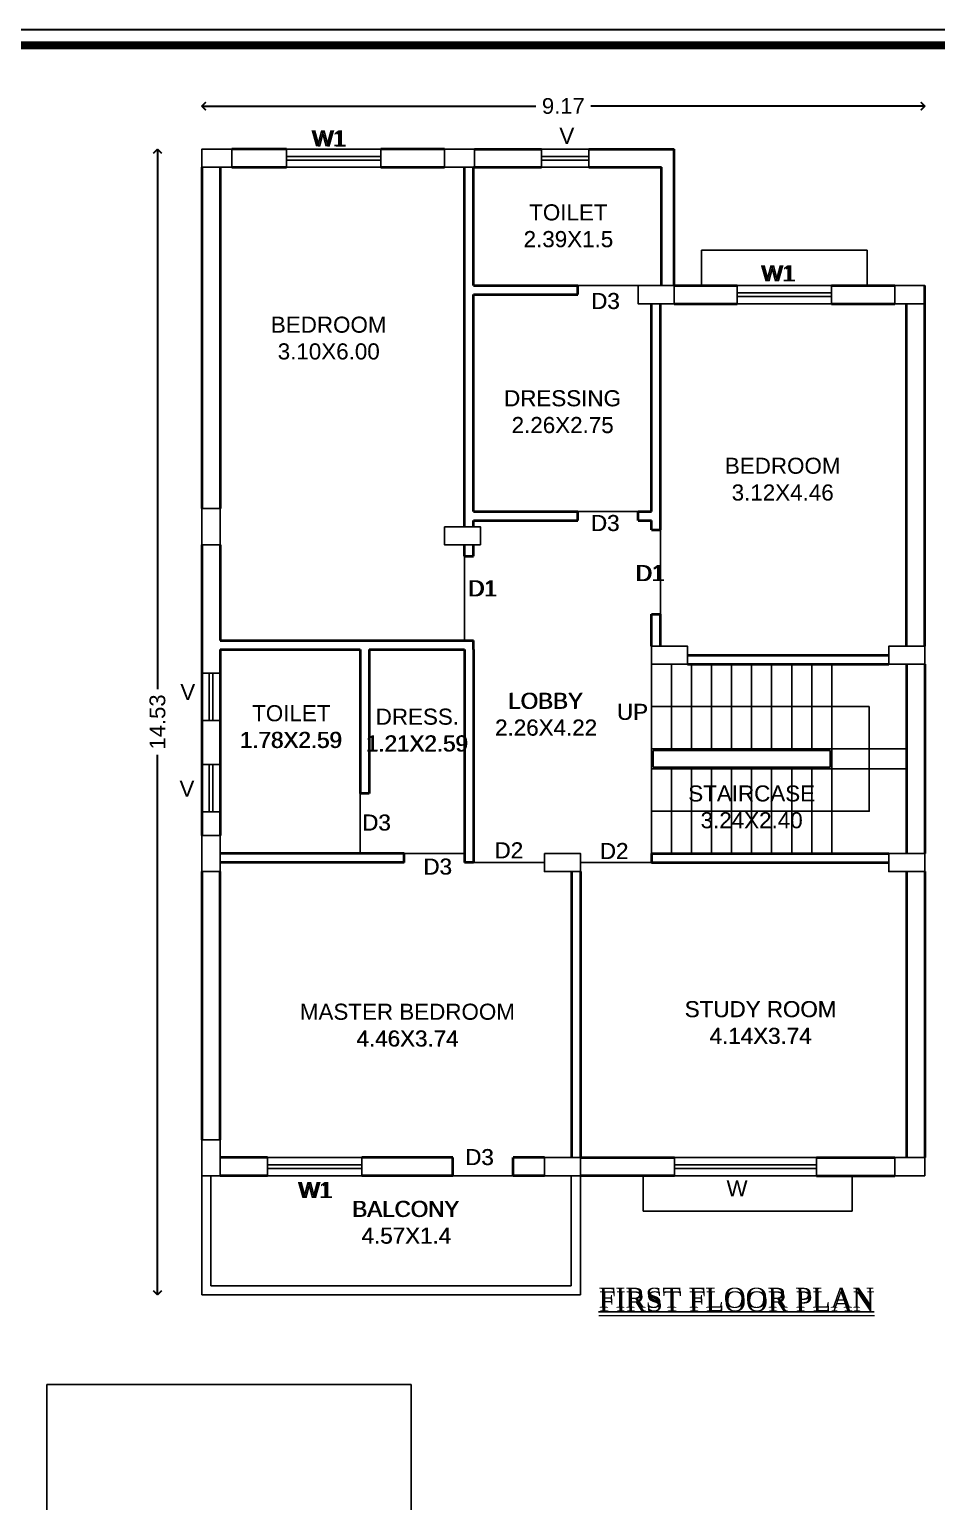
# Model space of a CAD drawing. Header units: metres. Extents: x -9383.9 to -9324.5, y 28762.6 to 28804.7.
# Drawn here: x -9357.47 to -9345.96, y 28786 to 28804.66 of the extents above; entities that cross this region are included whole.
import ezdxf

# ---------------------------------------------------------------- set-up
doc = ezdxf.new("R2010")
doc.units = ezdxf.units.M
doc.header["$PDMODE"] = 34
doc.header["$PDSIZE"] = -15
doc.linetypes.add('CONTINULUS', pattern=[0])
doc.linetypes.add('DASHED', pattern=[0])
for name, color, linetype, lineweight in [('BUA TOTAL', 3, 'Continuous', 30), ('Chajja', 23, 'DASHED', 9), ('column', 1, 'Continuous', 25), ('FORMAT LINE', 7, 'Continuous', 25), ('PLAN', 7, 'Continuous', 40), ('RM TXT', 7, 'Continuous', 20), ('STAIRS', 35, 'Continuous', 13), ('TEXT', 7, 'Continuous', 20), ('TEXT-D-W', 3, 'Continuous', 20), ('win', 5, 'Continuous', 13)]:
    doc.layers.add(name, color=color, linetype=linetype, lineweight=lineweight)
doc.layers.add('SITE_PLAN', color=7, linetype='Continuous')
doc.styles.add('Arial', font='arial.ttf', dxfattribs={"height": 0.2})
doc.styles.add('MtXpl_Times_New_Roma', font='times.ttf')
doc.styles.get("Standard").update_dxf_attribs({"font": 'arial.ttf', "height": 0.25})
doc.styles.add('STYLE1', font='arial.ttf', dxfattribs={"height": 0.3})
doc.styles.add('style2', font='arial.ttf', dxfattribs={"height": 0.3})
doc.dimstyles.new('Copy of Standard', dxfattribs={"dimtxt": 9, "dimasz": 2, "dimexe": 0.125, "dimexo": 0.125, "dimgap": 0, "dimtad": 0, "dimtoh": 1, "dimdec": 0, "dimlfac": -1, "dimzin": 0, "dimdsep": 46, "dimlunit": 4, "dimtxsty": 'Arial', "dimblk": 'OBLIQUE', "dimcen": 10, "dimse1": 1, "dimse2": 1, "dimclrd": 54, "dimclre": 252, "dimclrt": 256, "dimadec": 8, "dimazin": 0, "dimtfac": 1, "dimtdec": 0, "dimtofl": 0, "dimtmove": 1, "dimatfit": 3, "dimldrblk": 'OPEN90', "dimfxl": 0.125, "dimtolj": 1, "dimtzin": 0, "dimlwd": 0, "dimlwe": -1, "dimarcsym": 0})
doc.dimstyles.new('INT DIM', dxfattribs={"dimtxt": 0.3, "dimasz": 0.1, "dimexe": 0.18, "dimexo": 0.0625, "dimgap": 0.09, "dimtad": 0, "dimzin": 0, "dimdsep": 46, "dimtxsty": 'style2', "dimblk": 'OPEN90', "dimcen": 0.09, "dimse1": 1, "dimse2": 1, "dimclrd": 250, "dimclrt": 256, "dimadec": 0, "dimazin": 0, "dimtfac": 1, "dimtofl": 0, "dimtmove": 0, "dimatfit": 3, "dimfxl": 0.18, "dimtolj": 1, "dimtzin": 0, "dimlwd": -1, "dimarcsym": 0})

# ---------------------------------------------------------------- blocks, each defined once
blk = doc.blocks.new('_Oblique')
at = {"color": 0, "linetype": 'ByBlock', "lineweight": -2}
blk.add_line((-0.5, -0.5), (0.5, 0.5), dxfattribs=at)
blk = doc.blocks.new('_Open90')
at = {"layer": 'PLAN', "color": 0, "lineweight": -2}
for p, q in [((-0.5, 0.5), (0, 0)), ((0, 0), (-1, 0)), ((0, 0), (-0.5, -0.5))]:
    blk.add_line(p, q, dxfattribs=at)
blk = doc.blocks.new('*D11')
at = {"layer": 'BUA TOTAL', "color": 250, "ltscale": 0.05, "transparency": 16777216}
for p, q in [((-9355.842, 28803.044), (-9355.842, 28796.299)), ((-9355.842, 28788.718), (-9355.842, 28795.463))]:
    blk.add_line(p, q, dxfattribs=at)
at = {"layer": 'Defpoints', "color": 0, "linetype": 'CONTINULUS', "ltscale": 0.05, "transparency": 16777216}
for p in [(-9355.842, 28803.144), (-9355.279, 28803.144), (-9355.279, 28788.618)]:
    blk.add_point(p, dxfattribs=at)
at = {"layer": 'BUA TOTAL', "color": 250, "linetype": 'CONTINULUS', "ltscale": 0.05, "transparency": 16777216, "xscale": 0.1, "yscale": 0.1, "zscale": 0.1}
for p, rotation in [((-9355.842, 28803.144), 90), ((-9355.842, 28788.618), 270)]:
    blk.add_blockref('_Open90', p, dxfattribs=dict(at, rotation=rotation))
at = {"layer": 'BUA TOTAL', "linetype": 'CONTINULUS', "ltscale": 0.05, "transparency": 16777216, "insert": (-9355.842, 28795.881), "char_height": 0.2, "attachment_point": 5, "rotation": 90, "style": 'Arial', "bg_fill": 3, "box_fill_scale": 1.1, "bg_fill_color": 256, "bg_fill_true_color": 13158600, "bg_fill_transparency": 0}
blk.add_mtext('\\A1;14.53', dxfattribs=at)
blk = doc.blocks.new('*D12')
at = {"layer": 'BUA TOTAL', "color": 250, "ltscale": 0.05, "transparency": 16777216}
for p, q in [((-9355.179, 28803.69), (-9351.045, 28803.69)), ((-9346.211, 28803.69), (-9350.345, 28803.69))]:
    blk.add_line(p, q, dxfattribs=at)
at = {"layer": 'Defpoints', "color": 0, "linetype": 'CONTINULUS', "ltscale": 0.05, "transparency": 16777216}
for p in [(-9346.111, 28803.69), (-9355.279, 28803.144), (-9346.111, 28801.414)]:
    blk.add_point(p, dxfattribs=at)
at = {"layer": 'BUA TOTAL', "color": 250, "linetype": 'CONTINULUS', "ltscale": 0.05, "transparency": 16777216, "xscale": 0.1, "yscale": 0.1, "zscale": 0.1, "rotation": 180}
blk.add_blockref('_Open90', (-9355.279, 28803.69), dxfattribs=at)
at = {"layer": 'BUA TOTAL', "color": 250, "linetype": 'CONTINULUS', "ltscale": 0.05, "transparency": 16777216, "xscale": 0.1, "yscale": 0.1, "zscale": 0.1}
blk.add_blockref('_Open90', (-9346.111, 28803.69), dxfattribs=at)
at = {"layer": 'BUA TOTAL', "linetype": 'CONTINULUS', "ltscale": 0.05, "transparency": 16777216, "insert": (-9350.695, 28803.69), "char_height": 0.2, "attachment_point": 5, "style": 'Arial', "bg_fill": 3, "box_fill_scale": 1.1, "bg_fill_color": 256, "bg_fill_true_color": 13158600, "bg_fill_transparency": 0}
blk.add_mtext('\\A1;9.17', dxfattribs=at)

msp = doc.modelspace()

# ---------------------------------------------------------------- linework, layer by layer
at = {"linetype": 'CONTINULUS', "ltscale": 0.05}
for p, q in [((-9352.623, 28787.483), (-9357.245, 28787.483)), ((-9357.245, 28787.483), (-9357.245, 28785.782)), ((-9352.623, 28785.782), (-9352.623, 28787.483))]:
    msp.add_line(p, q, dxfattribs=at)
at = {"layer": 'Chajja', "linetype": 'CONTINULUS', "ltscale": 0.05}
for points in [[(-9348.942, 28801.414), (-9348.942, 28801.864), (-9346.842, 28801.864), (-9346.842, 28801.414)], [(-9349.684, 28790.128), (-9349.684, 28789.678), (-9347.034, 28789.678), (-9347.034, 28790.128)]]:
    msp.add_lwpolyline(points, dxfattribs=at)
at = {"layer": 'column', "linetype": 'CONTINULUS', "ltscale": 0.05}
for points in [[(-9355.279, 28802.914), (-9354.898, 28802.914), (-9354.898, 28803.144), (-9355.279, 28803.144)], [(-9352.203, 28803.144), (-9351.822, 28803.144), (-9351.822, 28802.914), (-9352.203, 28802.914)], [(-9349.748, 28801.414), (-9349.291, 28801.414), (-9349.291, 28801.184), (-9349.748, 28801.184)], [(-9346.111, 28801.414), (-9346.492, 28801.414), (-9346.492, 28801.184), (-9346.111, 28801.184)], [(-9355.279, 28798.586), (-9355.049, 28798.586), (-9355.049, 28798.129), (-9355.279, 28798.129)], [(-9352.203, 28798.357), (-9351.746, 28798.357), (-9351.746, 28798.129), (-9352.203, 28798.129)], [(-9349.577, 28796.841), (-9349.12, 28796.841), (-9349.12, 28796.613), (-9349.577, 28796.613)], [(-9346.111, 28796.841), (-9346.568, 28796.841), (-9346.568, 28796.613), (-9346.111, 28796.613)], [(-9355.279, 28794.441), (-9355.049, 28794.441), (-9355.049, 28793.984), (-9355.279, 28793.984)], [(-9350.935, 28794.214), (-9350.478, 28794.214), (-9350.478, 28793.984), (-9350.935, 28793.984)], [(-9346.111, 28794.213), (-9346.568, 28794.213), (-9346.568, 28793.984), (-9346.111, 28793.984)], [(-9355.049, 28790.128), (-9355.279, 28790.128), (-9355.279, 28790.585), (-9355.049, 28790.585)], [(-9350.935, 28790.358), (-9350.478, 28790.358), (-9350.478, 28790.128), (-9350.935, 28790.128)], [(-9346.492, 28790.358), (-9346.111, 28790.358), (-9346.111, 28790.128), (-9346.492, 28790.128)]]:
    msp.add_lwpolyline(points, close=True, dxfattribs=at)
at = {"layer": 'PLAN', "linetype": 'CONTINULUS', "ltscale": 0.05}
for p, q in [((-9354.208, 28803.144), (-9354.898, 28803.144)), ((-9352.203, 28803.144), (-9353.008, 28803.144)), ((-9351.822, 28803.144), (-9350.97, 28803.144)), ((-9350.37, 28803.144), (-9349.291, 28803.144)), ((-9349.291, 28801.414), (-9349.291, 28803.144)), ((-9355.279, 28802.914), (-9355.279, 28798.586)), ((-9355.049, 28802.914), (-9355.049, 28798.586)), ((-9351.95, 28798.357), (-9351.95, 28802.914)), ((-9351.835, 28802.914), (-9350.97, 28802.914)), ((-9351.835, 28801.414), (-9351.835, 28802.914)), ((-9350.37, 28802.914), (-9349.449, 28802.914)), ((-9349.449, 28801.414), (-9349.449, 28802.914)), ((-9351.835, 28801.414), (-9350.51, 28801.414)), ((-9351.835, 28798.549), (-9351.835, 28801.299)), ((-9351.835, 28801.299), (-9350.51, 28801.299)), ((-9350.51, 28801.299), (-9350.51, 28801.414)), ((-9349.291, 28801.414), (-9348.492, 28801.414)), ((-9347.292, 28801.414), (-9346.492, 28801.414)), ((-9346.111, 28796.841), (-9346.111, 28801.414)), ((-9349.577, 28798.549), (-9349.577, 28801.184)), ((-9349.462, 28798.319), (-9349.462, 28801.184)), ((-9349.291, 28801.184), (-9348.492, 28801.184)), ((-9347.292, 28801.184), (-9346.492, 28801.184)), ((-9346.341, 28796.841), (-9346.341, 28801.184)), ((-9351.835, 28798.549), (-9350.51, 28798.549)), ((-9350.51, 28798.434), (-9350.51, 28798.549)), ((-9349.748, 28798.434), (-9349.748, 28798.549)), ((-9349.748, 28798.549), (-9349.577, 28798.549)), ((-9351.835, 28798.434), (-9350.51, 28798.434)), ((-9351.835, 28798.357), (-9351.835, 28798.434)), ((-9349.748, 28798.434), (-9349.577, 28798.434)), ((-9349.577, 28798.319), (-9349.577, 28798.434)), ((-9349.577, 28798.319), (-9349.462, 28798.319)), ((-9355.279, 28798.129), (-9355.279, 28794.441)), ((-9355.049, 28798.129), (-9355.049, 28796.914)), ((-9351.95, 28797.984), (-9351.95, 28798.129)), ((-9351.835, 28797.984), (-9351.835, 28798.129)), ((-9351.95, 28797.984), (-9351.835, 28797.984)), ((-9349.577, 28796.841), (-9349.577, 28797.249)), ((-9349.577, 28797.249), (-9349.462, 28797.249)), ((-9349.462, 28796.841), (-9349.462, 28797.249)), ((-9355.049, 28796.914), (-9351.835, 28796.914)), ((-9351.835, 28796.799), (-9351.835, 28796.914)), ((-9355.049, 28796.799), (-9353.271, 28796.799)), ((-9355.049, 28796.799), (-9355.049, 28794.441)), ((-9353.271, 28796.799), (-9353.271, 28794.975)), ((-9353.156, 28796.799), (-9353.156, 28794.975)), ((-9353.156, 28796.799), (-9351.95, 28796.799)), ((-9351.95, 28796.799), (-9351.95, 28794.098)), ((-9351.835, 28796.799), (-9351.835, 28794.098)), ((-9349.12, 28796.728), (-9346.568, 28796.728)), ((-9349.12, 28796.613), (-9346.568, 28796.613)), ((-9346.341, 28796.613), (-9346.341, 28794.213)), ((-9346.111, 28796.613), (-9346.111, 28794.213)), ((-9353.156, 28794.975), (-9353.271, 28794.975)), ((-9352.712, 28794.213), (-9355.049, 28794.213)), ((-9352.712, 28794.098), (-9352.712, 28794.213)), ((-9349.577, 28794.213), (-9346.568, 28794.213)), ((-9349.577, 28794.213), (-9349.577, 28794.098)), ((-9352.712, 28794.098), (-9355.049, 28794.098)), ((-9351.835, 28794.098), (-9351.95, 28794.098)), ((-9349.577, 28794.098), (-9346.568, 28794.098)), ((-9355.279, 28793.984), (-9355.279, 28790.585)), ((-9355.049, 28790.585), (-9355.049, 28793.984)), ((-9350.593, 28793.984), (-9350.593, 28790.358)), ((-9350.478, 28793.984), (-9350.478, 28790.358)), ((-9346.341, 28793.984), (-9346.341, 28790.358)), ((-9346.111, 28793.984), (-9346.111, 28790.358)), ((-9354.449, 28790.358), (-9355.049, 28790.358)), ((-9352.095, 28790.358), (-9353.249, 28790.358)), ((-9352.095, 28790.128), (-9352.095, 28790.358)), ((-9350.935, 28790.358), (-9351.333, 28790.358)), ((-9351.333, 28790.128), (-9351.333, 28790.358)), ((-9350.478, 28790.358), (-9349.284, 28790.358)), ((-9347.484, 28790.358), (-9346.492, 28790.358)), ((-9354.449, 28790.128), (-9355.049, 28790.128)), ((-9352.095, 28790.128), (-9353.249, 28790.128)), ((-9350.935, 28790.128), (-9351.333, 28790.128)), ((-9349.284, 28790.128), (-9350.478, 28790.128)), ((-9347.484, 28790.128), (-9346.492, 28790.128))]:
    msp.add_line(p, q, dxfattribs=at)
for points in [[(-9354.898, 28802.914), (-9354.208, 28802.914)], [(-9353.008, 28802.914), (-9352.203, 28802.914)]]:
    msp.add_lwpolyline(points, dxfattribs=at)
at = {"layer": 'SITE_PLAN', "ltscale": 0.05}
for p, q in [((-9383.883, 28804.661), (-9324.483, 28804.661)), ((-9355.179, 28803.69), (-9351.045, 28803.69)), ((-9346.211, 28803.69), (-9350.345, 28803.69)), ((-9355.842, 28803.044), (-9355.842, 28796.299)), ((-9354.898, 28803.144), (-9355.279, 28803.144)), ((-9355.279, 28803.144), (-9355.279, 28802.914)), ((-9354.208, 28803.144), (-9354.898, 28803.144)), ((-9354.898, 28802.914), (-9354.898, 28803.144)), ((-9354.208, 28802.914), (-9354.208, 28803.144)), ((-9354.208, 28803.144), (-9353.008, 28803.144)), ((-9354.208, 28803.052), (-9353.008, 28803.052)), ((-9354.208, 28803.006), (-9353.008, 28803.006)), ((-9352.203, 28803.144), (-9353.008, 28803.144)), ((-9353.008, 28802.914), (-9353.008, 28803.144)), ((-9352.203, 28803.144), (-9351.822, 28803.144)), ((-9352.203, 28802.914), (-9352.203, 28803.144)), ((-9351.822, 28803.144), (-9350.97, 28803.144)), ((-9351.822, 28803.144), (-9351.822, 28802.914)), ((-9350.97, 28803.144), (-9350.37, 28803.144)), ((-9350.97, 28802.914), (-9350.97, 28803.144)), ((-9350.97, 28803.052), (-9350.37, 28803.052)), ((-9350.97, 28803.006), (-9350.37, 28803.006)), ((-9350.37, 28803.144), (-9349.291, 28803.144)), ((-9350.37, 28802.914), (-9350.37, 28803.144)), ((-9349.291, 28801.414), (-9349.291, 28803.144)), ((-9355.279, 28802.914), (-9355.279, 28798.586)), ((-9355.279, 28802.914), (-9354.898, 28802.914)), ((-9355.049, 28802.914), (-9355.049, 28798.586)), ((-9354.898, 28802.914), (-9354.208, 28802.914)), ((-9354.208, 28802.914), (-9353.008, 28802.914)), ((-9353.008, 28802.914), (-9352.203, 28802.914)), ((-9351.822, 28802.914), (-9352.203, 28802.914)), ((-9351.95, 28798.357), (-9351.95, 28802.914)), ((-9351.835, 28801.414), (-9351.835, 28802.914)), ((-9351.835, 28802.914), (-9350.97, 28802.914)), ((-9350.97, 28802.914), (-9350.37, 28802.914)), ((-9350.37, 28802.914), (-9349.449, 28802.914)), ((-9349.449, 28801.414), (-9349.449, 28802.914)), ((-9348.942, 28801.414), (-9348.942, 28801.864)), ((-9348.942, 28801.864), (-9346.842, 28801.864)), ((-9346.842, 28801.864), (-9346.842, 28801.414)), ((-9351.835, 28801.414), (-9350.51, 28801.414)), ((-9351.835, 28798.549), (-9351.835, 28801.299)), ((-9351.835, 28801.299), (-9350.51, 28801.299)), ((-9350.51, 28801.299), (-9350.51, 28801.414)), ((-9349.748, 28801.414), (-9349.291, 28801.414)), ((-9349.748, 28801.184), (-9349.748, 28801.414)), ((-9349.291, 28801.414), (-9348.492, 28801.414)), ((-9349.291, 28801.414), (-9349.291, 28801.184)), ((-9348.492, 28801.414), (-9347.292, 28801.414)), ((-9348.492, 28801.184), (-9348.492, 28801.414)), ((-9348.492, 28801.322), (-9347.292, 28801.322)), ((-9347.292, 28801.184), (-9347.292, 28801.414)), ((-9347.292, 28801.414), (-9346.492, 28801.414)), ((-9346.111, 28801.414), (-9346.492, 28801.414)), ((-9346.492, 28801.414), (-9346.492, 28801.184)), ((-9346.111, 28796.841), (-9346.111, 28801.414)), ((-9346.111, 28801.184), (-9346.111, 28801.414)), ((-9349.291, 28801.184), (-9349.748, 28801.184)), ((-9349.577, 28798.549), (-9349.577, 28801.184)), ((-9349.462, 28798.319), (-9349.462, 28801.184)), ((-9349.291, 28801.184), (-9348.492, 28801.184)), ((-9348.492, 28801.276), (-9347.292, 28801.276)), ((-9348.492, 28801.184), (-9347.292, 28801.184)), ((-9347.292, 28801.184), (-9346.492, 28801.184)), ((-9346.492, 28801.184), (-9346.111, 28801.184)), ((-9346.341, 28796.841), (-9346.341, 28801.184)), ((-9355.279, 28798.586), (-9355.049, 28798.586)), ((-9355.279, 28798.129), (-9355.279, 28798.586)), ((-9355.049, 28798.586), (-9355.049, 28798.129)), ((-9351.835, 28798.549), (-9350.51, 28798.549)), ((-9350.51, 28798.434), (-9350.51, 28798.549)), ((-9349.748, 28798.549), (-9349.577, 28798.549)), ((-9349.748, 28798.434), (-9349.748, 28798.549)), ((-9352.203, 28798.357), (-9351.746, 28798.357)), ((-9352.203, 28798.129), (-9352.203, 28798.357)), ((-9351.835, 28798.357), (-9351.835, 28798.434)), ((-9351.835, 28798.434), (-9350.51, 28798.434)), ((-9351.746, 28798.357), (-9351.746, 28798.129)), ((-9349.748, 28798.434), (-9349.577, 28798.434)), ((-9349.577, 28798.319), (-9349.577, 28798.434)), ((-9349.577, 28798.319), (-9349.462, 28798.319)), ((-9349.462, 28797.249), (-9349.462, 28798.319)), ((-9355.279, 28798.129), (-9355.279, 28794.441)), ((-9355.049, 28798.129), (-9355.279, 28798.129)), ((-9355.049, 28798.129), (-9355.049, 28796.914)), ((-9351.746, 28798.129), (-9352.203, 28798.129)), ((-9351.95, 28797.984), (-9351.95, 28798.129)), ((-9351.835, 28797.984), (-9351.835, 28798.129)), ((-9351.95, 28797.984), (-9351.835, 28797.984)), ((-9349.577, 28796.841), (-9349.577, 28797.249)), ((-9349.577, 28797.249), (-9349.462, 28797.249)), ((-9349.462, 28796.841), (-9349.462, 28797.249)), ((-9355.049, 28796.914), (-9351.835, 28796.914)), ((-9351.835, 28796.799), (-9351.835, 28796.914)), ((-9349.577, 28796.841), (-9349.12, 28796.841)), ((-9349.577, 28796.613), (-9349.577, 28796.841)), ((-9349.12, 28796.841), (-9349.12, 28796.613)), ((-9346.111, 28796.841), (-9346.568, 28796.841)), ((-9346.568, 28796.841), (-9346.568, 28796.613)), ((-9346.111, 28796.613), (-9346.111, 28796.841)), ((-9355.049, 28796.799), (-9353.271, 28796.799)), ((-9355.049, 28796.799), (-9355.049, 28794.441)), ((-9353.271, 28796.799), (-9353.271, 28794.975)), ((-9353.156, 28796.799), (-9351.95, 28796.799)), ((-9353.156, 28796.799), (-9353.156, 28794.975)), ((-9351.95, 28796.799), (-9351.95, 28794.098)), ((-9351.835, 28796.799), (-9351.835, 28794.098)), ((-9349.12, 28796.728), (-9346.568, 28796.728)), ((-9355.279, 28796.499), (-9355.279, 28795.899)), ((-9355.049, 28796.499), (-9355.279, 28796.499)), ((-9355.187, 28796.499), (-9355.187, 28795.899)), ((-9355.141, 28796.499), (-9355.141, 28795.899)), ((-9355.049, 28796.499), (-9355.049, 28795.899)), ((-9349.12, 28796.613), (-9349.577, 28796.613)), ((-9349.12, 28796.613), (-9346.568, 28796.613)), ((-9346.568, 28796.613), (-9346.111, 28796.613)), ((-9346.341, 28796.613), (-9346.341, 28794.213)), ((-9346.111, 28796.613), (-9346.111, 28794.213)), ((-9355.049, 28795.899), (-9355.279, 28795.899)), ((-9355.842, 28788.718), (-9355.842, 28795.463)), ((-9355.279, 28794.741), (-9355.279, 28795.341)), ((-9355.049, 28795.341), (-9355.279, 28795.341)), ((-9355.187, 28794.741), (-9355.187, 28795.341)), ((-9355.141, 28794.741), (-9355.141, 28795.341)), ((-9355.049, 28794.741), (-9355.049, 28795.341)), ((-9353.156, 28794.975), (-9353.271, 28794.975)), ((-9353.271, 28794.975), (-9353.271, 28794.213)), ((-9355.049, 28794.741), (-9355.279, 28794.741)), ((-9355.279, 28794.441), (-9355.049, 28794.441)), ((-9355.279, 28793.984), (-9355.279, 28794.441)), ((-9355.049, 28794.441), (-9355.049, 28793.984)), ((-9352.712, 28794.213), (-9355.049, 28794.213)), ((-9352.712, 28794.098), (-9352.712, 28794.213)), ((-9352.712, 28794.213), (-9351.95, 28794.213)), ((-9350.935, 28794.214), (-9350.478, 28794.214)), ((-9350.935, 28793.984), (-9350.935, 28794.214)), ((-9350.478, 28794.214), (-9350.478, 28793.984)), ((-9349.577, 28794.213), (-9346.568, 28794.213)), ((-9349.577, 28794.213), (-9349.577, 28794.098)), ((-9346.111, 28794.213), (-9346.568, 28794.213)), ((-9346.568, 28794.213), (-9346.568, 28793.984)), ((-9346.111, 28793.984), (-9346.111, 28794.213)), ((-9352.712, 28794.098), (-9355.049, 28794.098)), ((-9351.835, 28794.098), (-9351.95, 28794.098)), ((-9349.577, 28794.098), (-9346.568, 28794.098)), ((-9355.279, 28793.984), (-9355.279, 28790.585)), ((-9355.049, 28793.984), (-9355.279, 28793.984)), ((-9355.049, 28790.585), (-9355.049, 28793.984)), ((-9350.478, 28793.984), (-9350.935, 28793.984)), ((-9350.593, 28793.984), (-9350.593, 28790.358)), ((-9350.478, 28793.984), (-9350.478, 28790.358)), ((-9346.568, 28793.984), (-9346.111, 28793.984)), ((-9346.341, 28793.984), (-9346.341, 28790.358)), ((-9346.111, 28793.984), (-9346.111, 28790.358)), ((-9355.279, 28790.128), (-9355.279, 28790.585)), ((-9355.279, 28790.585), (-9355.049, 28790.585)), ((-9355.049, 28790.585), (-9355.049, 28790.128)), ((-9354.449, 28790.358), (-9355.049, 28790.358)), ((-9354.449, 28790.358), (-9353.249, 28790.358)), ((-9354.449, 28790.128), (-9354.449, 28790.358)), ((-9352.095, 28790.358), (-9353.249, 28790.358)), ((-9353.249, 28790.128), (-9353.249, 28790.358)), ((-9352.095, 28790.128), (-9352.095, 28790.358)), ((-9350.935, 28790.358), (-9351.333, 28790.358)), ((-9351.333, 28790.128), (-9351.333, 28790.358)), ((-9350.935, 28790.358), (-9350.478, 28790.358)), ((-9350.935, 28790.128), (-9350.935, 28790.358)), ((-9350.478, 28790.358), (-9349.284, 28790.358)), ((-9350.478, 28790.358), (-9350.478, 28790.128)), ((-9349.284, 28790.358), (-9347.484, 28790.358)), ((-9349.284, 28790.128), (-9349.284, 28790.358)), ((-9347.484, 28790.358), (-9346.492, 28790.358)), ((-9347.484, 28790.128), (-9347.484, 28790.358)), ((-9346.492, 28790.358), (-9346.111, 28790.358)), ((-9346.492, 28790.128), (-9346.492, 28790.358)), ((-9346.111, 28790.358), (-9346.111, 28790.128)), ((-9355.049, 28790.128), (-9355.279, 28790.128)), ((-9354.449, 28790.128), (-9355.049, 28790.128)), ((-9354.449, 28790.266), (-9353.249, 28790.266)), ((-9354.449, 28790.22), (-9353.249, 28790.22)), ((-9354.449, 28790.128), (-9353.249, 28790.128)), ((-9352.095, 28790.128), (-9353.249, 28790.128)), ((-9351.333, 28790.128), (-9352.095, 28790.128)), ((-9350.935, 28790.128), (-9351.333, 28790.128)), ((-9350.478, 28790.128), (-9350.935, 28790.128)), ((-9349.284, 28790.128), (-9350.478, 28790.128)), ((-9349.684, 28790.128), (-9349.684, 28789.678)), ((-9349.284, 28790.266), (-9347.484, 28790.266)), ((-9349.284, 28790.22), (-9347.484, 28790.22)), ((-9349.284, 28790.128), (-9347.484, 28790.128)), ((-9347.484, 28790.128), (-9346.492, 28790.128)), ((-9347.034, 28789.678), (-9347.034, 28790.128)), ((-9346.111, 28790.128), (-9346.492, 28790.128)), ((-9349.684, 28789.678), (-9347.034, 28789.678)), ((-9352.623, 28787.483), (-9357.245, 28787.483)), ((-9357.245, 28787.483), (-9357.245, 28785.782)), ((-9352.623, 28785.782), (-9352.623, 28787.483))]:
    msp.add_line(p, q, dxfattribs=at)
at = {"layer": 'SITE_PLAN', "ltscale": 0.1}
for p, q in [((-9324.483, 28804.661), (-9383.883, 28804.661)), ((-9324.683, 28804.461), (-9383.683, 28804.461))]:
    msp.add_line(p, q, dxfattribs=at)
at = {"layer": 'SITE_PLAN'}
for p, q in [((-9349.748, 28801.414), (-9350.51, 28801.414)), ((-9349.748, 28798.549), (-9350.51, 28798.549)), ((-9351.95, 28797.984), (-9351.95, 28796.914)), ((-9349.577, 28795.54), (-9349.577, 28796.613)), ((-9349.323, 28795.54), (-9349.323, 28796.613)), ((-9349.069, 28795.54), (-9349.069, 28796.613)), ((-9348.815, 28795.54), (-9348.815, 28796.613)), ((-9348.561, 28795.54), (-9348.561, 28796.613)), ((-9348.307, 28795.54), (-9348.307, 28796.613)), ((-9348.053, 28795.54), (-9348.053, 28796.613)), ((-9347.799, 28795.54), (-9347.799, 28796.613)), ((-9347.545, 28795.54), (-9347.545, 28796.613)), ((-9347.291, 28794.213), (-9347.291, 28796.613)), ((-9349.577, 28795.286), (-9349.577, 28795.54)), ((-9349.577, 28795.54), (-9347.291, 28795.54)), ((-9349.557, 28795.306), (-9349.557, 28795.52)), ((-9349.557, 28795.52), (-9347.311, 28795.52)), ((-9347.311, 28795.52), (-9347.311, 28795.306)), ((-9347.291, 28795.54), (-9346.341, 28795.54)), ((-9347.291, 28795.54), (-9347.291, 28795.286)), ((-9349.577, 28794.213), (-9349.577, 28795.286)), ((-9347.291, 28795.286), (-9349.577, 28795.286)), ((-9347.311, 28795.306), (-9349.557, 28795.306)), ((-9349.323, 28794.213), (-9349.323, 28795.286)), ((-9349.069, 28794.213), (-9349.069, 28795.286)), ((-9348.815, 28794.213), (-9348.815, 28795.286)), ((-9348.561, 28794.213), (-9348.561, 28795.286)), ((-9348.307, 28794.213), (-9348.307, 28795.286)), ((-9348.053, 28794.213), (-9348.053, 28795.286)), ((-9347.799, 28794.213), (-9347.799, 28795.286)), ((-9347.545, 28794.213), (-9347.545, 28795.286)), ((-9347.291, 28795.286), (-9346.341, 28795.286)), ((-9351.835, 28794.098), (-9350.935, 28794.098)), ((-9349.577, 28794.098), (-9350.478, 28794.098)), ((-9355.279, 28790.128), (-9355.279, 28788.618)), ((-9355.164, 28790.128), (-9355.164, 28788.733)), ((-9350.594, 28788.733), (-9350.594, 28790.128)), ((-9350.479, 28788.618), (-9350.479, 28790.128)), ((-9355.279, 28788.618), (-9350.479, 28788.618)), ((-9355.164, 28788.733), (-9350.594, 28788.733))]:
    msp.add_line(p, q, dxfattribs=at)
at = {"layer": 'SITE_PLAN', "ltscale": 10}
for points in [[(-9349.577, 28794.749), (-9346.816, 28794.749), (-9346.816, 28796.076)], [(-9346.816, 28796.076), (-9349.577, 28796.076)]]:
    msp.add_lwpolyline(points, dxfattribs=at)
at = {"layer": 'STAIRS'}
for p, q in [((-9349.577, 28795.54), (-9349.577, 28796.613)), ((-9349.323, 28795.54), (-9349.323, 28796.613)), ((-9349.069, 28795.54), (-9349.069, 28796.613)), ((-9348.815, 28795.54), (-9348.815, 28796.613)), ((-9348.561, 28795.54), (-9348.561, 28796.613)), ((-9348.307, 28795.54), (-9348.307, 28796.613)), ((-9348.053, 28795.54), (-9348.053, 28796.613)), ((-9347.799, 28795.54), (-9347.799, 28796.613)), ((-9347.545, 28795.54), (-9347.545, 28796.613)), ((-9347.291, 28794.213), (-9347.291, 28796.613)), ((-9347.291, 28795.54), (-9346.341, 28795.54)), ((-9349.577, 28794.213), (-9349.577, 28795.286)), ((-9349.323, 28794.213), (-9349.323, 28795.286)), ((-9349.069, 28794.213), (-9349.069, 28795.286)), ((-9348.815, 28794.213), (-9348.815, 28795.286)), ((-9348.561, 28794.213), (-9348.561, 28795.286)), ((-9348.307, 28794.213), (-9348.307, 28795.286)), ((-9348.053, 28794.213), (-9348.053, 28795.286)), ((-9347.799, 28794.213), (-9347.799, 28795.286)), ((-9347.545, 28794.213), (-9347.545, 28795.286)), ((-9347.291, 28795.286), (-9346.341, 28795.286))]:
    msp.add_line(p, q, dxfattribs=at)
at = {"layer": 'win', "linetype": 'CONTINULUS', "ltscale": 0.05}
for p, q in [((-9354.208, 28802.914), (-9354.208, 28803.144)), ((-9354.208, 28803.144), (-9353.008, 28803.144)), ((-9354.208, 28803.052), (-9353.008, 28803.052)), ((-9354.208, 28803.006), (-9353.008, 28803.006)), ((-9353.008, 28802.914), (-9353.008, 28803.144)), ((-9350.97, 28802.914), (-9350.97, 28803.144)), ((-9350.97, 28803.144), (-9350.37, 28803.144)), ((-9350.97, 28803.052), (-9350.37, 28803.052)), ((-9350.97, 28803.006), (-9350.37, 28803.006)), ((-9350.37, 28802.914), (-9350.37, 28803.144)), ((-9354.208, 28802.914), (-9353.008, 28802.914)), ((-9350.97, 28802.914), (-9350.37, 28802.914)), ((-9348.492, 28801.184), (-9348.492, 28801.414)), ((-9348.492, 28801.414), (-9347.292, 28801.414)), ((-9348.492, 28801.322), (-9347.292, 28801.322)), ((-9347.292, 28801.184), (-9347.292, 28801.414)), ((-9348.492, 28801.276), (-9347.292, 28801.276)), ((-9348.492, 28801.184), (-9347.292, 28801.184)), ((-9349.462, 28797.249), (-9349.462, 28798.319)), ((-9355.279, 28796.499), (-9355.279, 28795.899)), ((-9355.049, 28796.499), (-9355.279, 28796.499)), ((-9355.187, 28796.499), (-9355.187, 28795.899)), ((-9355.141, 28796.499), (-9355.141, 28795.899)), ((-9355.049, 28796.499), (-9355.049, 28795.899)), ((-9355.049, 28795.899), (-9355.279, 28795.899)), ((-9355.279, 28794.741), (-9355.279, 28795.341)), ((-9355.049, 28795.341), (-9355.279, 28795.341)), ((-9355.187, 28794.741), (-9355.187, 28795.341)), ((-9355.141, 28794.741), (-9355.141, 28795.341)), ((-9355.049, 28794.741), (-9355.049, 28795.341)), ((-9353.271, 28794.975), (-9353.271, 28794.213)), ((-9355.049, 28794.741), (-9355.279, 28794.741)), ((-9352.712, 28794.213), (-9351.95, 28794.213)), ((-9354.449, 28790.128), (-9354.449, 28790.358)), ((-9354.449, 28790.358), (-9353.249, 28790.358)), ((-9353.249, 28790.128), (-9353.249, 28790.358)), ((-9349.284, 28790.358), (-9347.484, 28790.358)), ((-9349.284, 28790.128), (-9349.284, 28790.358)), ((-9347.484, 28790.128), (-9347.484, 28790.358)), ((-9354.449, 28790.266), (-9353.249, 28790.266)), ((-9354.449, 28790.22), (-9353.249, 28790.22)), ((-9354.449, 28790.128), (-9353.249, 28790.128)), ((-9351.333, 28790.128), (-9352.095, 28790.128)), ((-9349.284, 28790.266), (-9347.484, 28790.266)), ((-9349.284, 28790.22), (-9347.484, 28790.22)), ((-9349.284, 28790.128), (-9347.484, 28790.128))]:
    msp.add_line(p, q, dxfattribs=at)
at = {"layer": 'win'}
for p, q in [((-9349.748, 28801.414), (-9350.51, 28801.414)), ((-9349.748, 28798.549), (-9350.51, 28798.549)), ((-9351.95, 28797.984), (-9351.95, 28796.914)), ((-9351.835, 28794.098), (-9350.935, 28794.098)), ((-9349.577, 28794.098), (-9350.478, 28794.098))]:
    msp.add_line(p, q, dxfattribs=at)
for points in [[(-9347.291, 28795.286), (-9349.577, 28795.286), (-9349.577, 28795.54), (-9347.291, 28795.54)], [(-9347.311, 28795.306), (-9349.557, 28795.306), (-9349.557, 28795.52), (-9347.311, 28795.52)]]:
    msp.add_lwpolyline(points, close=True, dxfattribs=at)
for points in [[(-9355.279, 28790.128), (-9355.279, 28788.618), (-9350.479, 28788.618), (-9350.479, 28790.128)], [(-9355.164, 28790.128), (-9355.164, 28788.733), (-9350.594, 28788.733), (-9350.594, 28790.128)]]:
    msp.add_lwpolyline(points, dxfattribs=at)

# ---------------------------------------------------------------- block references
at = {"layer": 'SITE_PLAN', "ltscale": 0.05, "xscale": 0.1, "yscale": 0.1, "zscale": 0.1}
for p, rotation in [((-9355.279, 28803.69), 180), ((-9355.842, 28803.144), 90), ((-9355.842, 28788.618), 270)]:
    msp.add_blockref('_Open90', p, dxfattribs=dict(at, rotation=rotation))
msp.add_blockref('_Open90', (-9346.111, 28803.69), dxfattribs=at)

# ---------------------------------------------------------------- texts
at = {"layer": 'RM TXT', "char_height": 0.2032, "attachment_point": 5, "style": 'Arial'}
for s, width, insert in [('TOILET\\P2.39X1.5', 1.88613, (-9350.631, 28802.172)), ('BEDROOM\\P3.10X6.00', 2.42548, (-9353.671, 28800.748)), ('DRESSING\\P2.26X2.75', 0.95296, (-9350.704, 28799.815)), ('BEDROOM\\P3.12X4.46', 1.5766, (-9347.913, 28798.959)), ('LOBBY\\P2.26X4.22 ', 1.43993, (-9350.915, 28795.979)), ('TOILET\\P1.78X2.59', 1.05437, (-9354.145, 28795.822)), ('UP', 0.23037, (-9349.815, 28796.008)), ('DRESS.\\P1.21X2.59', 0.2032, (-9352.547, 28795.778)), ('STAIRCASE\\P3.24X2.40', 1.59944, (-9348.307, 28794.804)), ('STUDY ROOM\\P4.14X3.74', 3.15244, (-9348.195, 28792.07)), ('MASTER BEDROOM\\P4.46X3.74', 3.15244, (-9352.673, 28792.037)), ('BALCONY\\P4.57X1.4', 1.93576, (-9352.688, 28789.537))]:
    msp.add_mtext_dynamic_manual_height_columns(s, width=width, gutter_width=1, heights=[0], dxfattribs=dict(at, insert=insert))
at = {"layer": 'SITE_PLAN'}
for s, height, style, p in [('W1', 0.2032, 'STYLE1', (-9353.867, 28803.177)), ('V', 0.203, 'STYLE1', (-9350.745, 28803.211)), ('TOILET', 0.2032, 'Arial', (-9351.128, 28802.24)), ('2.39X1.5', 0.2032, 'Arial', (-9351.198, 28801.9)), ('W1', 0.2032, 'STYLE1', (-9348.168, 28801.468)), ('D3', 0.2032, 'STYLE1', (-9350.344, 28801.117)), ('BEDROOM', 0.2032, 'Arial', (-9354.404, 28800.816)), ('3.10X6.00', 0.2032, 'Arial', (-9354.317, 28800.477)), ('DRESSING', 0.2032, 'Arial', (-9351.448, 28799.883)), ('2.26X2.75', 0.2032, 'Arial', (-9351.35, 28799.543)), ('BEDROOM', 0.2032, 'Arial', (-9348.646, 28799.028)), ('3.12X4.46', 0.2032, 'Arial', (-9348.56, 28798.688)), ('D3', 0.2032, 'STYLE1', (-9350.347, 28798.302)), ('D1', 0.2032, 'STYLE1', (-9349.767, 28797.667)), ('D1', 0.2032, 'STYLE1', (-9351.893, 28797.474)), ('V', 0.203, 'STYLE1', (-9355.553, 28796.16)), ('LOBBY', 0.2032, 'Arial', (-9351.398, 28796.047)), ('TOILET', 0.2032, 'Arial', (-9354.642, 28795.89)), ('UP', 0.2032, 'Arial', (-9350.017, 28795.908)), ('DRESS.', 0.2032, 'Arial', (-9353.074, 28795.846)), ('2.26X4.22', 0.2032, 'Arial', (-9351.559, 28795.707)), ('1.78X2.59', 0.2032, 'Arial', (-9354.801, 28795.551)), ('1.21X2.59', 0.2032, 'Arial', (-9353.203, 28795.506)), ('V', 0.203, 'STYLE1', (-9355.563, 28794.934)), ('STAIRCASE', 0.2032, 'Arial', (-9349.11, 28794.873)), ('D3', 0.2032, 'STYLE1', (-9353.248, 28794.504)), ('3.24X2.40', 0.2032, 'Arial', (-9348.953, 28794.533)), ('D2', 0.2032, 'STYLE1', (-9351.569, 28794.151)), ('D2', 0.2032, 'STYLE1', (-9350.234, 28794.143)), ('D3', 0.2032, 'STYLE1', (-9352.472, 28793.946)), ('STUDY ROOM', 0.2032, 'Arial', (-9349.153, 28792.138)), ('MASTER BEDROOM', 0.2032, 'Arial', (-9354.037, 28792.105)), ('4.46X3.74', 0.2032, 'Arial', (-9353.315, 28791.765)), ('4.14X3.74', 0.2032, 'Arial', (-9348.837, 28791.799)), ('D3', 0.2032, 'STYLE1', (-9351.942, 28790.263)), ('W1', 0.2032, 'STYLE1', (-9354.04, 28789.845)), ('W', 0.203, 'STYLE1', (-9348.626, 28789.868)), ('BALCONY', 0.2032, 'Arial', (-9353.376, 28789.605)), ('4.57X1.4', 0.2032, 'Arial', (-9353.251, 28789.266)), ('%%UFIRST FLOOR PLAN', 0.254, 'MtXpl_Times_New_Roma', (-9350.249, 28788.454))]:
    msp.add_text(s, height=height, dxfattribs=dict(at, style=style)).set_placement(p)
at = {"layer": 'TEXT', "insert": (-9350.243, 28788.404), "char_height": 0.254, "attachment_point": 7}
msp.add_mtext_dynamic_manual_height_columns('{\\fTimes New Roman|b0|i0|c0|p18;\\LFIRST FLOOR PLAN}', width=4.09623, gutter_width=654.991, heights=[37.455], dxfattribs=at)
at = {"layer": 'TEXT-D-W', "attachment_point": 5, "style": 'STYLE1'}
for s, width, insert, char_height in [('\\pt33.7312;W1', 1.09726, (-9353.678, 28803.279), 0.2032), ('V', 0.28894, (-9350.651, 28803.313), 0.203), ('\\pt33.7312;W1', 1.09726, (-9347.979, 28801.57), 0.2032), ('D3', 0.63447, (-9350.158, 28801.217), 0.2032), ('D3', 0.63447, (-9350.161, 28798.402), 0.2032), ('D1', 1.06292, (-9349.601, 28797.769), 0.2032), ('D1', 1.06292, (-9351.727, 28797.576), 0.2032), ('V', 0.28894, (-9355.458, 28796.261), 0.203), ('V', 0.28894, (-9355.469, 28795.036), 0.203), ('D3', 0.63447, (-9353.062, 28794.605), 0.2032), ('D2', 0.40258, (-9351.384, 28794.254), 0.2032), ('D2', 0.40258, (-9350.049, 28794.245), 0.2032), ('D3', 0.63447, (-9352.286, 28794.046), 0.2032), ('D3', 0.63447, (-9351.756, 28790.363), 0.2032), ('\\pt33.7312;W1', 1.09726, (-9353.851, 28789.947), 0.2032), ('W', 0.56128, (-9348.492, 28789.969), 0.203)]:
    msp.add_mtext_dynamic_manual_height_columns(s, width=width, gutter_width=1, heights=[0], dxfattribs=dict(at, insert=insert, char_height=char_height))

# ---------------------------------------------------------------- leaders
at = {"layer": 'PLAN', "ltscale": 10, "has_arrowhead": 0}
for points in [[(-9349.577, 28794.749), (-9346.816, 28794.749), (-9346.816, 28796.076)], [(-9346.816, 28796.076), (-9349.577, 28796.076)]]:
    msp.add_leader(points, dimstyle='Copy of Standard', override={"dimtxt": 10, "dimtoh": 0, "dimse1": 0, "dimse2": 0, "dimclre": 106, "dimfxl": 0.18}, dxfattribs=at)

# ---------------------------------------------------------------- next in the draw order: texts
at = {"layer": 'SITE_PLAN', "ltscale": 0.05, "insert": (-9350.695, 28803.69), "char_height": 0.2, "attachment_point": 5, "style": 'Arial', "bg_fill": 3, "box_fill_scale": 1.1, "bg_fill_color": 256, "bg_fill_true_color": 13158600, "bg_fill_transparency": 0}
msp.add_mtext('\\A1;9.17', dxfattribs=at)
at = {"layer": 'SITE_PLAN', "ltscale": 0.05, "insert": (-9355.842, 28795.881), "char_height": 0.2, "attachment_point": 5, "rotation": 90, "style": 'Arial', "bg_fill": 3, "box_fill_scale": 1.1, "bg_fill_color": 256, "bg_fill_true_color": 13158600, "bg_fill_transparency": 0}
msp.add_mtext('\\A1;14.53', dxfattribs=at)

# ---------------------------------------------------------------- next in the draw order: linework, layer by layer
at = {"layer": 'BUA TOTAL', "linetype": 'CONTINULUS', "ltscale": 0.05}
msp.add_lwpolyline([(-9383.883, 28762.611), (-9383.883, 28804.661), (-9324.483, 28804.661), (-9324.483, 28762.611)], close=True, dxfattribs=at)
at = {"layer": 'FORMAT LINE', "ltscale": 0.1}
msp.add_lwpolyline([(-9383.883, 28762.611), (-9324.483, 28762.611), (-9324.483, 28804.661), (-9383.883, 28804.661)], close=True, dxfattribs=at)
at = {"layer": 'FORMAT LINE', "ltscale": 0.1, "const_width": 0.1}
msp.add_lwpolyline([(-9383.683, 28762.851), (-9324.683, 28762.851), (-9324.683, 28804.461), (-9383.683, 28804.461)], close=True, dxfattribs=at)

# ---------------------------------------------------------------- next in the draw order: dimensions: what is measured, and where the dimension line sits
at = {"layer": 'BUA TOTAL', "linetype": 'CONTINULUS', "ltscale": 0.05}
dim = msp.add_linear_dim(base=(-9355.842, 28803.144), p1=(-9355.279, 28788.618), p2=(-9355.279, 28803.144), angle=90, dimstyle='INT DIM', override={"dimtxt": 0.2, "dimtxsty": 'Arial', "dimfxl": 0.125, "dimtfill": 1, "dimtfillclr": 7, "dimarcsym": 1}, dxfattribs=at)
dim.commit()
dim.dimension.update_dxf_attribs({"geometry": '*D11', "text_midpoint": (-9355.842, 28795.881)})

# ---------------------------------------------------------------- next in the draw order: dimensions: what is measured, and where the dimension line sits
dim = msp.add_linear_dim(base=(-9346.111, 28803.69), p1=(-9355.279, 28803.144), p2=(-9346.111, 28801.414), dimstyle='INT DIM', override={"dimtxt": 0.2, "dimtxsty": 'Arial', "dimfxl": 0.125, "dimtfill": 1, "dimtfillclr": 7, "dimarcsym": 1}, dxfattribs=at)
dim.commit()
dim.dimension.update_dxf_attribs({"geometry": '*D12', "text_midpoint": (-9350.695, 28803.69)})

doc.saveas('drawing.dxf')
